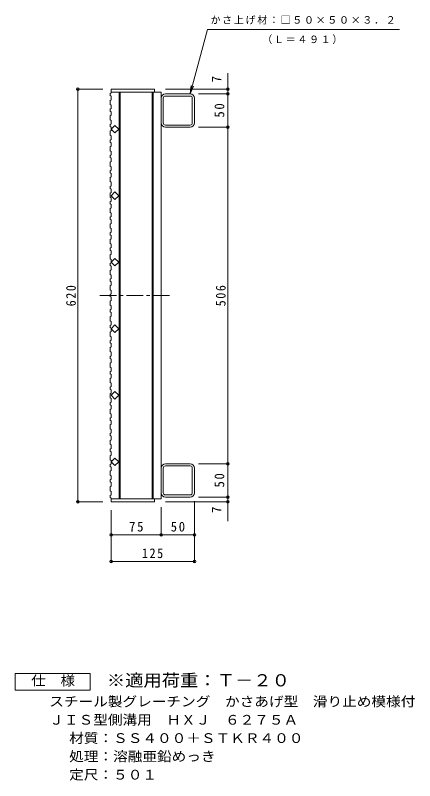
# Model space of a CAD drawing. Units: millimetres, scale not verified. Extents: x -592 to 809, y -686 to 676.
# Drawn here: x 209 to 809, y -513 to 637 of the extents above; entities that cross this region are included whole.
import ezdxf
from ezdxf.enums import TextEntityAlignment as Align

# ---------------------------------------------------------------- set-up
doc = ezdxf.new("R2010")
doc.units = ezdxf.units.MM
doc.header["$LTSCALE"] = 5
doc.header["$PDMODE"] = 32
doc.header["$PDSIZE"] = 4
doc.linetypes.add('CHAIN1', pattern=[8, 5, -1, 1, -1])
for name, color, linetype, lineweight in [('B-1', 2, 'Continuous', 9), ('B-2', 3, 'Continuous', 9), ('B-4', 7, 'Continuous', 9), ('B-A', 3, 'Continuous', 9), ('F-4_F-4ﾚｲﾔ', 2, 'Continuous', 9)]:
    doc.layers.add(name, color=color, linetype=linetype, lineweight=lineweight)
doc.layers.add('F-5_F-5ﾚｲﾔ', color=2, linetype='Continuous')
doc.styles.add('ＭＳ ゴシック', font='')
doc.styles.get('ＭＳ ゴシック').set_extended_font_data('MS Gothic')

msp = doc.modelspace()

# ---------------------------------------------------------------- linework, layer by layer
at = {"layer": 'B-1'}
for p, q in [((471.613, 519.293), (434.413, 519.293)), ((431.213, 475.693), (431.213, 512.893)), ((471.613, 516.093), (434.413, 516.093)), ((474.813, 475.693), (474.813, 512.893)), ((478.013, 475.693), (478.013, 512.893)), ((434.413, 472.493), (471.613, 472.493)), ((471.613, 469.293), (434.413, 469.293)), ((431.213, -43.107), (431.213, -80.307)), ((471.613, -36.707), (434.413, -36.707)), ((434.413, -39.907), (471.613, -39.907)), ((474.813, -43.107), (474.813, -80.307)), ((478.013, -43.107), (478.013, -80.307)), ((471.613, -83.507), (434.413, -83.507)), ((471.613, -86.707), (434.413, -86.707))]:
    msp.add_line(p, q, dxfattribs=at)
for centre, radius, start, end in [((434.413, 512.893), 6.4, 90, 180), ((471.613, 512.893), 6.4, 0, 90), ((434.413, 512.893), 3.2, 90, 180), ((471.613, 512.893), 3.2, 0, 90), ((434.413, 475.693), 6.4, 180, 270), ((434.413, 475.693), 3.2, 180, 270), ((471.613, 475.693), 6.4, 270, 0), ((471.613, 475.693), 3.2, 270, 0), ((434.413, -43.107), 6.4, 90, 180), ((434.413, -43.107), 3.2, 90, 180), ((471.613, -43.107), 6.4, 0, 90), ((471.613, -43.107), 3.2, 0, 90), ((434.413, -80.307), 6.4, 180, 270), ((434.413, -80.307), 3.2, 180, 270), ((471.613, -80.307), 3.2, 270, 0), ((471.613, -80.307), 6.4, 270, 0)]:
    msp.add_arc(centre, radius, start, end, dxfattribs=at)
at = {"layer": 'B-2'}
for p, q in [((353.013, 526.293), (418.013, 526.293)), ((353.013, 521.793), (428.013, 521.793)), ((365.013, 266.293), (365.013, 521.793)), ((366.513, 266.293), (366.513, 521.793)), ((414.513, 521.793), (414.513, 231.293)), ((416.013, 521.793), (416.013, 231.293)), ((418.013, 526.293), (418.013, 521.793)), ((428.013, 521.793), (428.013, 231.293)), ((365.013, 266.293), (365.013, -89.207)), ((366.513, 266.293), (366.513, -89.207)), ((414.513, -89.207), (414.513, 231.293)), ((416.013, -89.207), (416.013, 231.293)), ((418.013, -93.707), (418.013, -89.207)), ((353.013, -93.707), (418.013, -93.707))]:
    msp.add_line(p, q, dxfattribs=at)
at = {"layer": 'B-2', "linetype": 'CHAIN1'}
msp.add_line((336.021, 216.293), (440.409, 216.293), dxfattribs=at)
at = {"layer": 'B-2'}
for points in [[(364.327, 466.293), (358.67, 460.636), (353.013, 466.293), (358.67, 471.95)], [(364.327, 366.293), (358.67, 360.636), (353.013, 366.293), (358.67, 371.95)], [(364.327, 166.292), (358.67, 171.949), (353.013, 166.292), (358.67, 160.636)], [(364.327, 66.292), (358.67, 71.949), (353.013, 66.292), (358.67, 60.636)], [(364.327, -33.708), (358.67, -28.051), (353.013, -33.708), (358.67, -39.364)]]:
    msp.add_lwpolyline(points, close=True, dxfattribs=at)
for points in [[(353.013, 266.293), (358.67, 271.95), (364.327, 266.293)], [(353.013, 266.292), (358.67, 260.636), (364.327, 266.292)], [(353.013, -89.207), (428.013, -89.207), (428.013, 231.293)]]:
    msp.add_lwpolyline(points, dxfattribs=at)
at = {"layer": 'B-4'}
for p, q in [((528.013, -123.087), (528.013, 550.359)), ((471.613, 519.293), (473.245, 531.686)), ((471.613, 519.293), (476.397, 530.841)), ((340.513, 526.293), (301.513, 526.293)), ((303.013, -93.707), (303.013, 526.293)), ((434.513, 526.293), (529.513, 526.293)), ((484.113, 519.293), (529.513, 519.293)), ((484.113, 469.293), (529.513, 469.293)), ((484.113, -36.707), (529.513, -36.707)), ((484.113, -86.707), (529.513, -86.707)), ((340.513, -93.707), (301.513, -93.707)), ((428.013, -101.707), (428.013, -145.207)), ((434.513, -93.707), (529.513, -93.707)), ((478.013, -92.807), (478.013, -185.207)), ((353.013, -106.207), (353.013, -185.207)), ((353.013, -143.707), (478.013, -143.707)), ((353.013, -183.707), (478.013, -183.707))]:
    msp.add_line(p, q, dxfattribs=at)
msp.add_lwpolyline([(471.613, 519.293), (497.604, 616.293), (785.984, 616.293)], dxfattribs=at)
for p in [(303.013, 526.293), (528.013, 526.293), (528.013, 519.293), (528.013, 469.293), (528.013, -36.707), (303.013, -93.707), (528.013, -86.707), (528.013, -93.707), (353.013, -143.707), (428.013, -143.707), (478.013, -143.707), (353.013, -183.707), (478.013, -183.707)]:
    msp.add_point(p, dxfattribs=at)
at = {"layer": 'B-A'}
for p, q in [((351.513, 519.649), (353.013, 520.649)), ((351.513, 519.649), (351.513, 516.649)), ((353.013, 526.293), (353.013, 520.649)), ((351.513, 516.649), (353.013, 515.649)), ((351.513, 509.536), (353.013, 510.536)), ((351.513, 509.536), (351.513, 503.536)), ((353.013, 515.649), (353.013, 510.536)), ((351.513, 503.536), (353.013, 502.536)), ((351.513, 496.423), (353.013, 497.423)), ((351.513, 496.423), (351.513, 493.423)), ((353.013, 497.423), (353.013, 502.536)), ((351.513, 493.423), (353.013, 492.423)), ((351.513, 486.31), (353.013, 487.31)), ((351.513, 486.31), (351.513, 480.31)), ((353.013, 492.423), (353.013, 487.31)), ((351.513, 480.31), (353.013, 479.311)), ((351.513, 473.198), (353.013, 474.197)), ((351.513, 473.198), (351.513, 470.197)), ((353.013, 474.197), (353.013, 479.311)), ((351.513, 470.197), (353.013, 469.197)), ((351.513, 463.084), (353.013, 464.084)), ((351.513, 463.084), (351.513, 457.084)), ((353.013, 469.197), (353.013, 464.084)), ((351.513, 457.084), (353.013, 456.084)), ((351.513, 449.971), (353.013, 450.971)), ((351.513, 449.971), (351.513, 446.971)), ((353.013, 450.971), (353.013, 456.084)), ((351.513, 446.971), (353.013, 445.971)), ((351.513, 439.858), (353.013, 440.858)), ((351.513, 439.858), (351.513, 433.858)), ((353.013, 445.971), (353.013, 440.858)), ((351.513, 433.858), (353.013, 432.858)), ((351.513, 426.745), (353.013, 427.745)), ((351.513, 426.745), (351.513, 423.745)), ((353.013, 427.745), (353.013, 432.858)), ((351.513, 423.745), (353.013, 422.745)), ((351.513, 416.632), (353.013, 417.632)), ((351.513, 416.632), (351.513, 410.632)), ((353.013, 422.745), (353.013, 417.632)), ((351.513, 410.632), (353.013, 409.632)), ((351.513, 403.519), (353.013, 404.519)), ((351.513, 403.519), (351.513, 400.519)), ((353.013, 404.519), (353.013, 409.632)), ((351.513, 400.519), (353.013, 399.519)), ((351.513, 393.406), (353.013, 394.406)), ((351.513, 393.406), (351.513, 387.406)), ((353.013, 399.519), (353.013, 394.406)), ((351.513, 387.406), (353.013, 386.406)), ((351.513, 380.293), (353.013, 381.293)), ((351.513, 380.293), (351.513, 377.293)), ((353.013, 381.293), (353.013, 386.406)), ((351.513, 377.293), (353.013, 376.293)), ((351.513, 370.18), (353.013, 371.18)), ((351.513, 370.18), (351.513, 364.18)), ((353.013, 376.293), (353.013, 371.18)), ((351.513, 364.18), (353.013, 363.18)), ((351.513, 357.067), (353.013, 358.067)), ((351.513, 357.067), (351.513, 354.067)), ((353.013, 358.067), (353.013, 363.18)), ((351.513, 354.067), (353.013, 353.067)), ((351.513, 346.954), (353.013, 347.954)), ((351.513, 346.954), (351.513, 340.954)), ((353.013, 353.067), (353.013, 347.954)), ((351.513, 340.954), (353.013, 339.954)), ((351.513, 333.841), (353.013, 334.841)), ((351.513, 333.841), (351.513, 330.841)), ((353.013, 334.841), (353.013, 339.954)), ((351.513, 330.841), (353.013, 329.841)), ((351.513, 323.728), (353.013, 324.728)), ((351.513, 323.728), (351.513, 317.728)), ((353.013, 329.841), (353.013, 324.728)), ((351.513, 317.728), (353.013, 316.728)), ((351.513, 310.615), (353.013, 311.615)), ((353.013, 311.615), (353.013, 316.728)), ((351.513, 310.615), (351.513, 307.615)), ((351.513, 307.615), (353.013, 306.615)), ((351.513, 300.502), (353.013, 301.502)), ((351.513, 300.502), (351.513, 294.502)), ((353.013, 306.615), (353.013, 301.502)), ((351.513, 294.502), (353.013, 293.502)), ((351.513, 287.389), (353.013, 288.389)), ((353.013, 288.389), (353.013, 293.502)), ((351.513, 287.389), (351.513, 284.389)), ((351.513, 284.389), (353.013, 283.389)), ((351.513, 277.276), (353.013, 278.276)), ((351.513, 277.276), (351.513, 271.276)), ((353.013, 283.389), (353.013, 278.276)), ((351.513, 271.276), (353.013, 270.276)), ((351.513, 264.163), (353.013, 265.163)), ((353.013, 265.163), (353.013, 270.276)), ((351.513, 264.163), (351.513, 261.163)), ((351.513, 261.163), (353.013, 260.163)), ((351.513, 254.05), (353.013, 255.05)), ((351.513, 254.05), (351.513, 248.05)), ((353.013, 260.163), (353.013, 255.05)), ((351.513, 248.05), (353.013, 247.05)), ((351.513, 240.937), (353.013, 241.937)), ((353.013, 241.937), (353.013, 247.05)), ((351.513, 240.937), (351.513, 237.937)), ((351.513, 237.937), (353.013, 236.937)), ((351.513, 230.824), (353.013, 231.824)), ((351.513, 230.824), (351.513, 224.824)), ((353.013, 236.937), (353.013, 231.824)), ((351.513, 224.824), (353.013, 223.824)), ((351.513, 217.711), (353.013, 218.711)), ((353.013, 218.711), (353.013, 223.824)), ((351.513, 217.711), (351.513, 214.711)), ((351.513, 214.711), (353.013, 213.711)), ((351.513, 207.598), (353.013, 208.598)), ((351.513, 207.598), (351.513, 201.598)), ((353.013, 213.711), (353.013, 208.598)), ((351.513, 201.598), (353.013, 200.598)), ((353.013, 195.485), (353.013, 200.598)), ((351.513, 194.485), (353.013, 195.485)), ((351.513, 194.485), (351.513, 191.485)), ((351.513, 191.485), (353.013, 190.485)), ((351.513, 184.372), (353.013, 185.372)), ((351.513, 184.372), (351.513, 178.372)), ((353.013, 190.485), (353.013, 185.372)), ((351.513, 178.372), (353.013, 177.372)), ((353.013, 172.259), (353.013, 177.372)), ((351.513, 171.259), (353.013, 172.259)), ((351.513, 171.259), (351.513, 168.259)), ((351.513, 168.259), (353.013, 167.259)), ((351.513, 161.146), (353.013, 162.146)), ((351.513, 161.146), (351.513, 155.146)), ((353.013, 167.259), (353.013, 162.146)), ((351.513, 155.146), (353.013, 154.146)), ((353.013, 149.033), (353.013, 154.146)), ((351.513, 148.033), (353.013, 149.033)), ((351.513, 148.033), (351.513, 145.033)), ((351.513, 145.033), (353.013, 144.033)), ((351.513, 137.92), (353.013, 138.92)), ((353.013, 144.033), (353.013, 138.92)), ((351.513, 137.92), (351.513, 131.92)), ((351.513, 131.92), (353.013, 130.92)), ((353.013, 125.807), (353.013, 130.92)), ((351.513, 124.807), (353.013, 125.807)), ((351.513, 124.807), (351.513, 121.807)), ((351.513, 121.807), (353.013, 120.807)), ((351.513, 114.693), (353.013, 115.693)), ((353.013, 120.807), (353.013, 115.693)), ((351.513, 114.693), (351.513, 108.694)), ((351.513, 108.694), (353.013, 107.693)), ((353.013, 102.581), (353.013, 107.693)), ((351.513, 101.58), (353.013, 102.581)), ((351.513, 101.58), (351.513, 98.581)), ((351.513, 98.581), (353.013, 97.58)), ((351.513, 91.467), (353.013, 92.467)), ((353.013, 97.58), (353.013, 92.467)), ((351.513, 91.467), (351.513, 85.467)), ((351.513, 85.467), (353.013, 84.467)), ((353.013, 79.354), (353.013, 84.467)), ((351.513, 78.354), (353.013, 79.354)), ((351.513, 78.354), (351.513, 75.354)), ((351.513, 75.354), (353.013, 74.354)), ((351.513, 68.241), (353.013, 69.241)), ((353.013, 74.354), (353.013, 69.241)), ((351.513, 68.241), (351.513, 62.241)), ((351.513, 62.241), (353.013, 61.241)), ((353.013, 56.128), (353.013, 61.241)), ((351.513, 55.128), (353.013, 56.128)), ((351.513, 55.128), (351.513, 52.128)), ((351.513, 52.128), (353.013, 51.128)), ((353.013, 51.128), (353.013, 46.015)), ((351.513, 45.015), (353.013, 46.015)), ((351.513, 45.015), (351.513, 39.015)), ((351.513, 39.015), (353.013, 38.015)), ((353.013, 32.902), (353.013, 38.015)), ((351.513, 31.902), (353.013, 32.902)), ((351.513, 31.902), (351.513, 28.902)), ((351.513, 28.902), (353.013, 27.902)), ((353.013, 27.902), (353.013, 22.789)), ((351.513, 21.789), (353.013, 22.789)), ((351.513, 21.789), (351.513, 15.789)), ((351.513, 15.789), (353.013, 14.789)), ((353.013, 9.676), (353.013, 14.789)), ((351.513, 8.676), (353.013, 9.676)), ((351.513, 8.676), (351.513, 5.676)), ((351.513, 5.676), (353.013, 4.676)), ((353.013, 4.676), (353.013, -0.437)), ((351.513, -1.437), (353.013, -0.437)), ((351.513, -1.437), (351.513, -7.437)), ((351.513, -7.437), (353.013, -8.437)), ((353.013, -13.55), (353.013, -8.437)), ((351.513, -14.55), (353.013, -13.55)), ((351.513, -14.55), (351.513, -17.55)), ((351.513, -17.55), (353.013, -18.55)), ((353.013, -18.55), (353.013, -23.663)), ((351.513, -24.663), (353.013, -23.663)), ((351.513, -24.663), (351.513, -30.663)), ((351.513, -30.663), (353.013, -31.663)), ((353.013, -36.776), (353.013, -31.663)), ((351.513, -37.776), (353.013, -36.776)), ((351.513, -37.776), (351.513, -40.776)), ((351.513, -40.776), (353.013, -41.776)), ((353.013, -41.776), (353.013, -46.889)), ((351.513, -47.889), (353.013, -46.889)), ((351.513, -47.889), (351.513, -53.889)), ((351.513, -53.889), (353.013, -54.889)), ((353.013, -60.002), (353.013, -54.889)), ((351.513, -61.002), (353.013, -60.002)), ((351.513, -61.002), (351.513, -64.002)), ((351.513, -64.002), (353.013, -65.002)), ((353.013, -65.002), (353.013, -70.115)), ((351.513, -71.115), (353.013, -70.115)), ((351.513, -71.115), (351.513, -77.115)), ((351.513, -77.115), (353.013, -78.115)), ((353.013, -83.228), (353.013, -78.115)), ((351.513, -84.228), (353.013, -83.228)), ((351.513, -84.228), (351.513, -87.228)), ((351.513, -87.228), (353.013, -88.228)), ((353.013, -88.228), (353.013, -93.707))]:
    msp.add_line(p, q, dxfattribs=at)
at = {"layer": 'F-4_F-4ﾚｲﾔ'}
msp.add_lwpolyline([(208.941, -376.769), (208.941, -351.769), (321.441, -351.769), (321.441, -376.769)], close=True, dxfattribs=at)

# ---------------------------------------------------------------- texts
at = {"layer": 'B-4', "color": 2, "style": 'ＭＳ ゴシック'}
for p in [(523.013, 536.372), (523.013, -110.879)]:
    msp.add_text('7', height=14.66, rotation=90, dxfattribs=at).set_placement(p, align=Align.BOTTOM_LEFT)
at = {"layer": 'B-4', "char_height": 11, "attachment_point": 7, "style": 'ＭＳ ゴシック'}
for s, insert in [('\\T1.17;かさ上げ材：□５０×５０×３．２', (502.132, 623.639)), ('\\T1.17;（Ｌ＝４９１）', (580.001, 594.202))]:
    msp.add_mtext(s, dxfattribs=dict(at, insert=insert))
at = {"layer": 'B-4', "color": 2, "char_height": 14.66, "attachment_point": 7, "rotation": 90, "style": 'ＭＳ ゴシック'}
for s, insert in [('\\T1.27;\\W0.95;50', (523.013, 483.668)), ('\\T1.27;\\W0.9;620', (300.013, 200.043)), ('\\T1.27;\\W0.9;506', (525.013, 200.043)), ('\\T1.27;\\W0.95;50', (523.013, -72.332))]:
    msp.add_mtext(s, dxfattribs=dict(at, insert=insert))
at = {"layer": 'B-4', "color": 2, "char_height": 14.66, "attachment_point": 7, "style": 'ＭＳ ゴシック'}
for s, insert in [('\\T1.27;\\W0.95;75', (379.888, -138.707)), ('\\T1.27;\\W0.95;50', (442.389, -138.707)), ('\\T1.27;\\W0.9;125', (399.263, -178.707))]:
    msp.add_mtext(s, dxfattribs=dict(at, insert=insert))
at = {"layer": 'F-4_F-4ﾚｲﾔ', "style": 'ＭＳ ゴシック', "width": 1.1}
for s, p in [('仕\u3000様', (232.692, -374.269)), ('スチール製グレーチング\u3000かさあげ型\u3000滑り止め模様付', (259.986, -405.729)), ('ＪＩＳ型側溝用\u3000ＨＸＪ\u3000６２７５Ａ', (259.986, -433.23)), ('材質：ＳＳ４００＋ＳＴＫＲ４００', (289.842, -460.728)), ('処理：溶融亜鉛めっき', (289.842, -488.229)), ('定尺：５０１', (289.842, -515.729))]:
    msp.add_text(s, height=14.66, dxfattribs=at).set_placement(p, align=Align.BOTTOM_LEFT)
at = {"layer": 'F-5_F-5ﾚｲﾔ', "color": 3, "style": 'ＭＳ ゴシック', "width": 1.1}
msp.add_text('※適用荷重：Ｔ－２０', height=18.33, dxfattribs=at).set_placement((346.441, -376.769), align=Align.BOTTOM_LEFT)

doc.saveas('drawing.dxf')
